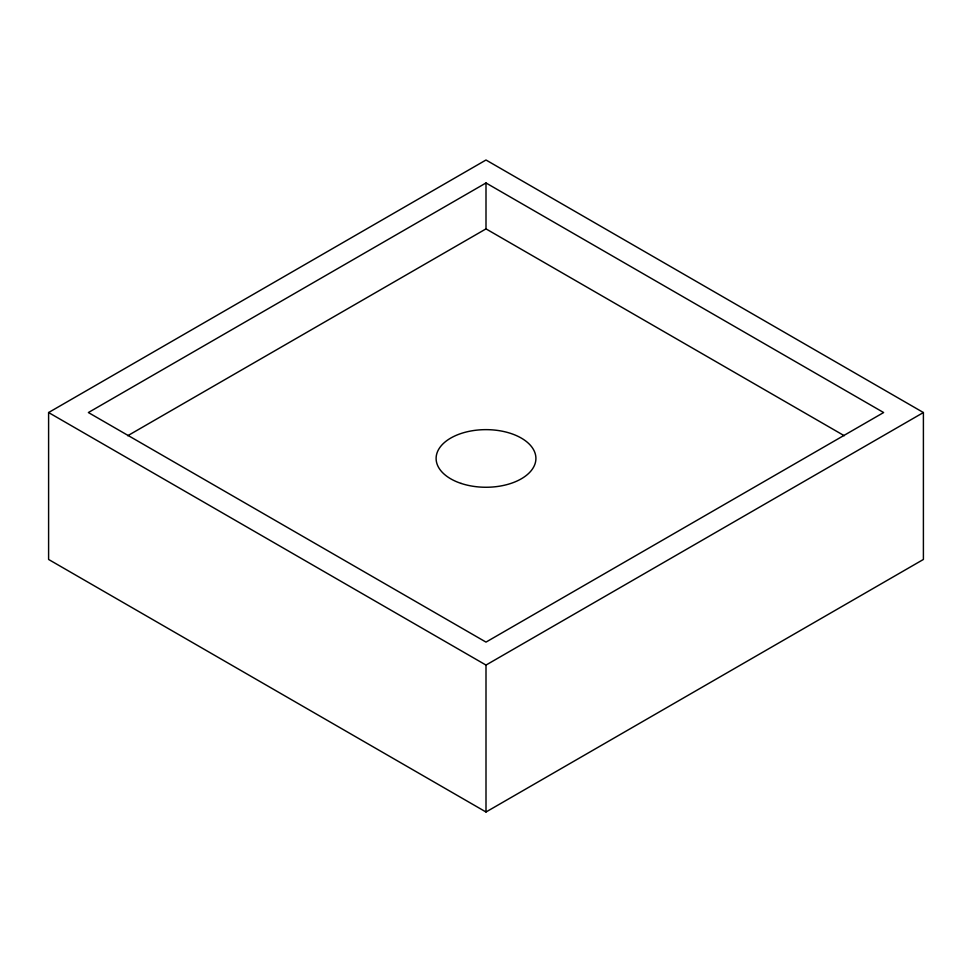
<?xml version="1.0" encoding="UTF-8"?>
<svg xmlns="http://www.w3.org/2000/svg" width="972" height="972" viewBox="0 0 972 972"><rect width="100%" height="100%" fill="white"/><g stroke="black" fill="none" stroke-linecap="round" stroke-linejoin="round"><path stroke-width="1.46" d="M48.6 412.541L486 160.003L923.4 412.541L923.4 559.459L486 811.997L48.6 559.459L48.6 412.541L486 665.067L923.4 412.541M486 182.967L88.367 412.541L486 642.103L883.633 412.541L486 182.967L486 228.882L127.733 435.723M486 228.882L844.267 435.723M486 665.067L486 811.997M461.044 483.4A49.912 28.82 0 0 0 535.912 458.456A49.912 28.82 0 0 0 461.044 433.5A49.912 28.82 0 0 0 461.044 483.4"/></g></svg>
